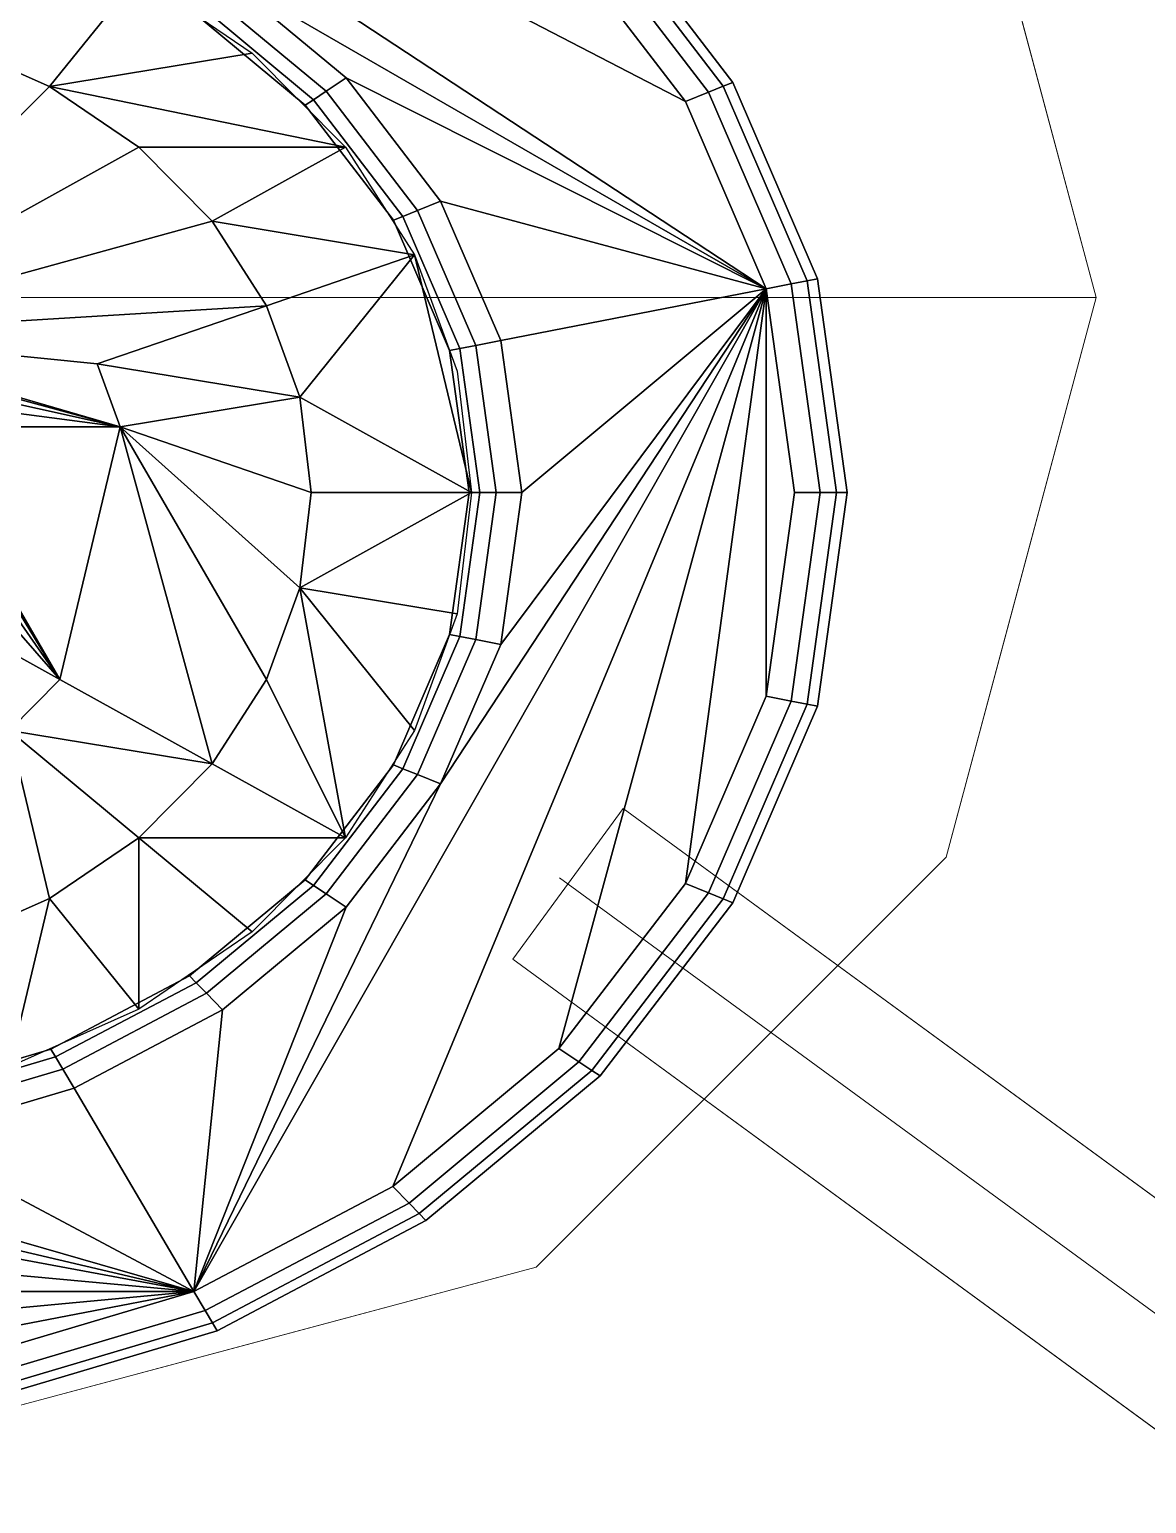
# Model space of a CAD drawing. Header units: inches. Extents: x 11 to 371, y 57 to 381.
# Drawn here: x 29.454 to 30.95, y 127.322 to 129.297 of the extents above; entities that cross this region are included whole.
import ezdxf

# ---------------------------------------------------------------- set-up
doc = ezdxf.new("R2010")
doc.units = ezdxf.units.IN
doc.header["$MEASUREMENT"] = 0
doc.layers.add('Equip', color=2, linetype='Continuous')
doc.layers.add('Stove', color=5, linetype='Continuous', lineweight=9)

# ---------------------------------------------------------------- blocks, each defined once
blk = doc.blocks.new('Range-Classic-D_83880-_3D_0')
blk.add_line((-7.7775, -19.4375, 37.0625), (-10.75, -23.5, 37.0625))
for points in [[(-14.9375, 0, 2), (14.9375, 0, 2), (14.9375, -24.3125, 2), (-14.9375, -24.3125, 2)], [(-14.9375, 0, 35.5625), (-14.9375, -24.3125, 35.5625), (14.9375, -24.3125, 35.5625), (14.9375, 0, 35.5625)], [(-10.9049, -23.5, 37.0625), (-7.8866, -19.375, 37.0625), (-7.8866, -19.375, 36.5625), (-10.9049, -23.5, 36.5625)], [(-7.8866, -19.375, 36.5625), (-7.8866, -19.375, 37.0625), (-7.6848, -19.5226, 37.0625), (-7.6848, -19.5226, 36.5625)], [(-7.6848, -19.5226, 36.5625), (-7.6848, -19.5226, 37.0625), (-10.5951, -23.5, 37.0625), (-10.5951, -23.5, 36.5625)]]:
    blk.add_3dface(points)
for points, invisible_edges in [([(-8.5, -18.6562, 36.4375), (-8.299, -17.9062, 36.4375), (-7, -18.6562, 36.4375), (-8.299, -19.4062, 36.4375)], 6), ([(-7, -18.6562, 36.5625), (-8.299, -17.9062, 36.5625), (-8.5, -18.6562, 36.5625), (-8.299, -19.4062, 36.5625)], 9), ([(-8.5, -18.6562, 35.3125), (-8.299, -17.9062, 35.3125), (-7, -18.6562, 35.3125), (-8.299, -19.4062, 35.3125)], 6), ([(-7, -18.6562, 35.5625), (-8.299, -17.9062, 35.5625), (-8.5, -18.6562, 35.5625), (-8.299, -19.4062, 35.5625)], 9), ([(-8.5, -18.6562, 35.3125), (-8.299, -17.9062, 35.3125), (-7, -18.6562, 35.3125), (-8.299, -19.4062, 35.3125)], 6), ([(-7, -18.6562, 36.4375), (-8.299, -17.9062, 36.4375), (-8.5, -18.6562, 36.4375), (-8.299, -19.4062, 36.4375)], 9), ([(-5.5, -18.6562, 36.5625), (-5.701, -17.9062, 36.5625), (-7, -18.6562, 36.5625), (-5.701, -19.4062, 36.5625)], 6), ([(-5.5, -18.6562, 35.5625), (-5.701, -17.9062, 35.5625), (-7, -18.6562, 35.5625), (-5.701, -19.4062, 35.5625)], 6), ([(-5.5, -18.6562, 36.4375), (-5.701, -17.9062, 36.4375), (-7, -18.6562, 36.4375), (-5.701, -19.4062, 36.4375)], 6), ([(-8.3995, -19.0312, 36.4375), (-8.3995, -19.0312, 36.5625), (-8.5, -18.6562, 36.5625), (-8.5, -18.6562, 36.4375)], 5), ([(-8.3995, -19.0312, 35.3125), (-8.3995, -19.0312, 35.5625), (-8.5, -18.6562, 35.5625), (-8.5, -18.6562, 35.3125)], 5), ([(-8.5, -18.6562, 36.4375), (-8.5, -18.6562, 35.3125), (-8.3995, -19.0312, 35.3125), (-8.3995, -19.0312, 36.4375)], 5), ([(-7.75, -19.9553, 36.4375), (-8.299, -19.4062, 36.4375), (-7, -18.6562, 36.4375), (-7, -20.1562, 36.4375)], 2), ([(-7, -18.6562, 36.5625), (-8.299, -19.4062, 36.5625), (-7.75, -19.9553, 36.5625), (-7, -20.1562, 36.5625)], 1), ([(-7.75, -19.9553, 35.3125), (-8.299, -19.4062, 35.3125), (-7, -18.6562, 35.3125), (-7, -20.1562, 35.3125)], 2), ([(-7, -18.6562, 35.5625), (-8.299, -19.4062, 35.5625), (-7.75, -19.9553, 35.5625), (-7, -20.1562, 35.5625)], 1), ([(-7.75, -19.9553, 35.3125), (-8.299, -19.4062, 35.3125), (-7, -18.6562, 35.3125), (-7, -20.1562, 35.3125)], 2), ([(-7, -18.6562, 36.4375), (-8.299, -19.4062, 36.4375), (-7.75, -19.9553, 36.4375), (-7, -20.1562, 36.4375)], 1), ([(-5.701, -19.4062, 36.4375), (-6.25, -19.9553, 36.4375), (-7, -18.6562, 36.4375), (-5.5, -18.6562, 36.4375)], 6), ([(-6.25, -19.9553, 36.4375), (-7, -20.1562, 36.4375), (-7, -18.6562, 36.4375)], 12), ([(-6.25, -19.9553, 36.5625), (-5.701, -19.4062, 36.5625), (-7, -18.6562, 36.5625), (-7, -20.1562, 36.5625)], 2), ([(-5.701, -19.4062, 35.3125), (-6.25, -19.9553, 35.3125), (-7, -18.6562, 35.3125), (-5.5, -18.6562, 35.3125)], 6), ([(-6.25, -19.9553, 35.3125), (-7, -20.1562, 35.3125), (-7, -18.6562, 35.3125)], 12), ([(-6.25, -19.9553, 35.5625), (-5.701, -19.4062, 35.5625), (-7, -18.6562, 35.5625), (-7, -20.1562, 35.5625)], 2), ([(-5.701, -19.4062, 35.3125), (-6.25, -19.9553, 35.3125), (-7, -18.6562, 35.3125), (-5.5, -18.6562, 35.3125)], 6), ([(-6.25, -19.9553, 35.3125), (-7, -20.1562, 35.3125), (-7, -18.6562, 35.3125)], 12), ([(-6.25, -19.9553, 36.4375), (-5.701, -19.4062, 36.4375), (-7, -18.6562, 36.4375), (-7, -20.1562, 36.4375)], 2), ([(-8.299, -19.4062, 36.4375), (-8.299, -19.4062, 36.5625), (-8.3995, -19.0312, 36.5625), (-8.3995, -19.0312, 36.4375)], 5), ([(-8.299, -19.4062, 35.3125), (-8.299, -19.4062, 35.5625), (-8.3995, -19.0312, 35.5625), (-8.3995, -19.0312, 35.3125)], 5), ([(-8.299, -19.4062, 35.3125), (-8.299, -19.4062, 36.4375), (-8.3995, -19.0312, 36.4375), (-8.3995, -19.0312, 35.3125)], 5), ([(-10.5951, -23.5, 36.5625), (-10.9049, -23.5, 36.5625), (-7.8866, -19.375, 36.5625), (-7.6848, -19.5226, 36.5625)], 1), ([(-7.8866, -19.375, 37.0625), (-10.9049, -23.5, 37.0625), (-10.5951, -23.5, 37.0625), (-7.6848, -19.5226, 37.0625)], 2), ([(-8.299, -19.4062, 36.5625), (-8.299, -19.4062, 36.4375), (-8.0245, -19.6808, 36.4375), (-8.0245, -19.6808, 36.5625)], 5), ([(-8.299, -19.4062, 35.5625), (-8.299, -19.4062, 35.3125), (-8.0245, -19.6808, 35.3125), (-8.0245, -19.6808, 35.5625)], 5), ([(-8.0245, -19.6808, 35.3125), (-8.0245, -19.6808, 36.4375), (-8.299, -19.4062, 36.4375), (-8.299, -19.4062, 35.3125)], 5), ([(-8.0245, -19.6808, 36.5625), (-8.0245, -19.6808, 36.4375), (-7.75, -19.9553, 36.4375), (-7.75, -19.9553, 36.5625)], 5), ([(-8.0245, -19.6808, 35.5625), (-8.0245, -19.6808, 35.3125), (-7.75, -19.9553, 35.3125), (-7.75, -19.9553, 35.5625)], 5), ([(-7.75, -19.9553, 35.3125), (-7.75, -19.9553, 36.4375), (-8.0245, -19.6808, 36.4375), (-8.0245, -19.6808, 35.3125)], 5), ([(-7.75, -19.9553, 36.5625), (-7.75, -19.9553, 36.4375), (-7.5064, -20.0206, 36.5625)], 3), ([(-7.375, -20.0558, 36.4375), (-7.5064, -20.0206, 36.5625), (-7.75, -19.9553, 36.4375)], 3), ([(-7.75, -19.9553, 35.5625), (-7.75, -19.9553, 35.3125), (-7.5064, -20.0206, 35.5625)], 3), ([(-7.375, -20.0558, 35.3125), (-7.5064, -20.0206, 35.5625), (-7.75, -19.9553, 35.3125)], 3), ([(-7.75, -19.9553, 35.3125), (-7.375, -20.0558, 35.3125), (-7.375, -20.0558, 36.4375), (-7.75, -19.9553, 36.4375)], 10), ([(-7.2532, -20.0884, 36.5625), (-7.5064, -20.0206, 36.5625), (-7.375, -20.0558, 36.4375)], 14), ([(-7.2532, -20.0884, 35.5625), (-7.5064, -20.0206, 35.5625), (-7.375, -20.0558, 35.3125)], 14), ([(-6.5286, -20.0299, 35.3125), (-6.625, -20.0558, 36.4375), (-7, -20.1562, 35.3125)], 3), ([(-7.375, -20.0558, 36.4375), (-7, -20.1562, 36.4375), (-7.2532, -20.0884, 36.5625)], 14), ([(-7.375, -20.0558, 35.3125), (-7, -20.1562, 35.3125), (-7.2532, -20.0884, 35.5625)], 14), ([(-7, -20.1562, 36.4375), (-7.375, -20.0558, 36.4375), (-7.375, -20.0558, 35.3125), (-7, -20.1562, 35.3125)], 2), ([(-7, -20.1562, 36.5625), (-7, -20.1562, 36.4375), (-6.625, -20.0558, 36.4375), (-6.625, -20.0558, 36.5625)], 4), ([(-7, -20.1562, 35.5625), (-7, -20.1562, 35.3125), (-6.625, -20.0558, 35.3125), (-6.625, -20.0558, 35.5625)], 4), ([(-7, -20.1562, 36.4375), (-7, -20.1562, 35.3125), (-6.625, -20.0558, 36.4375)], 2), ([(-7, -20.1562, 36.4375), (-7, -20.1562, 36.5625), (-7.2532, -20.0884, 36.5625)], 12), ([(-7, -20.1562, 35.3125), (-7, -20.1562, 35.5625), (-7.2532, -20.0884, 35.5625)], 12)]:
    blk.add_3dface(points, dxfattribs=dict(invisible_edges=invisible_edges))
blk = doc.blocks.new('Millennia 36 Wall Hood - Model MH3612S 1292842009')
mesh = blk.add_polyface()
corners = [(35.835, -25.46), (0.04, -25.46), (0.04, -22.2069), (35.1833, -22.2069), (35.1833, -0.41), (35.1803, 0), (35.835, 0), (35.835, -0.41)]
mesh.append_faces([[corners[k] for k in face] for face in [(0, 6, 7)]], dxfattribs={"vtx0": -1})
mesh.append_faces([[corners[k] for k in face] for face in [(0, 2, 3), (0, 3, 4), (0, 4, 5), (0, 5, 6)]], dxfattribs={"vtx0": -1, "vtx2": -1})
mesh.append_faces([[corners[k] for k in face] for face in [(0, 1, 2)]], dxfattribs={"vtx2": -1})
mesh = blk.add_polyface()
corners = [(35.835, -25.4662, 1.5838), (35.835, -11.9116, 11.9756), (0.04, -11.9116, 11.9756), (0.04, -25.4662, 1.5838)]
mesh.append_faces([[corners[k] for k in face] for face in [(0, 1, 2, 3)]])
mesh = blk.add_polyface()
corners = [(35.1033, -22.2069, 1.7497), (0.7717, -22.2069, 1.7497), (0.7717, -12.4139, 1.7497), (35.1033, -12.4139, 1.7497)]
mesh.append_faces([[corners[k] for k in face] for face in [(0, 1, 2, 3)]])
mesh = blk.add_polyface()
corners = [(9.5774, -16.9588, 1.5285), (9.8795, -17.0669, 1.5285), (10.1461, -17.2365, 1.5285), (10.3686, -17.4589, 1.5285), (10.5382, -17.7255, 1.5285), (10.6463, -18.0276, 1.5285), (10.6842, -18.3566, 1.5285), (10.6463, -18.6856, 1.5285), (10.5382, -18.9878, 1.5285), (10.3686, -19.2544, 1.5285), (10.1461, -19.4768, 1.5285), (9.8795, -19.6464, 1.5285), (9.5774, -19.7545, 1.5285), (9.2484, -19.7924, 1.5285), (8.9194, -19.7545, 1.5285), (8.6173, -19.6464, 1.5285), (8.3507, -19.4768, 1.5285), (8.1282, -19.2544, 1.5285), (7.9586, -18.9878, 1.5285), (7.8505, -18.6856, 1.5285), (7.8126, -18.3566, 1.5285), (7.8505, -18.0276, 1.5285), (7.9586, -17.7255, 1.5285), (8.1282, -17.4589, 1.5285), (8.3507, -17.2365, 1.5285), (8.5791, -17.5215, 1.5285), (8.4133, -17.6874, 1.5285), (8.2869, -17.8861, 1.5285), (8.2062, -18.1114, 1.5285), (8.1779, -18.3566, 1.5285), (8.2062, -18.6019, 1.5285), (8.2869, -18.8272, 1.5285), (8.4133, -19.0259, 1.5285), (8.5791, -19.1917, 1.5285), (8.7779, -19.3182, 1.5285), (9.0031, -19.3988, 1.5285), (9.2484, -19.4271, 1.5285), (9.4937, -19.3988, 1.5285), (9.7189, -19.3182, 1.5285), (9.9177, -19.1917, 1.5285), (10.0835, -19.0259, 1.5285), (10.2099, -18.8272, 1.5285), (10.2906, -18.6019, 1.5285), (10.3189, -18.3566, 1.5285), (10.2906, -18.1114, 1.5285), (10.2099, -17.8861, 1.5285), (10.0835, -17.6874, 1.5285), (9.9177, -17.5215, 1.5285), (9.7189, -17.3951, 1.5285), (9.4937, -17.3145, 1.5285), (9.2484, -17.2862, 1.5285), (9.0031, -17.3145, 1.5285), (8.7779, -17.3951, 1.5285), (8.5791, -17.5215, 1.5285), (8.3507, -17.2365, 1.5285), (8.6173, -17.0669, 1.5285), (8.9194, -16.9588, 1.5285), (9.2484, -16.9208, 1.5285)]
mesh.append_faces([[corners[k] for k in face] for face in [(18, 24, 28), (12, 18, 34), (6, 12, 40), (0, 6, 46)]], dxfattribs={"vtx0": -1, "vtx1": -1, "vtx2": -1})
mesh.append_faces([[corners[k] for k in face] for face in [(0, 2, 3), (0, 3, 4), (0, 4, 5), (0, 5, 6), (6, 8, 9), (6, 9, 10), (6, 10, 11), (6, 11, 12), (12, 14, 15), (12, 15, 16), (12, 16, 17), (12, 17, 18), (18, 20, 21), (18, 21, 22), (18, 22, 23), (18, 23, 24), (24, 25, 26), (24, 26, 27), (24, 27, 28), (52, 54, 55), (52, 55, 56), (52, 56, 57), (52, 57, 0), (18, 28, 29), (18, 29, 30), (18, 30, 31), (18, 31, 32), (18, 32, 33), (18, 33, 34), (12, 34, 35), (12, 35, 36), (12, 36, 37), (12, 37, 38), (12, 38, 39), (12, 39, 40), (6, 40, 41), (6, 41, 42), (6, 42, 43), (6, 43, 44), (6, 44, 45), (6, 45, 46), (0, 46, 47), (0, 47, 48), (0, 48, 49)]], dxfattribs={"vtx0": -1, "vtx2": -1})
mesh.append_faces([[corners[k] for k in face] for face in [(52, 53, 54), (51, 52, 0), (50, 51, 0), (49, 50, 0)]], dxfattribs={"vtx1": -1, "vtx2": -1})
mesh.append_faces([[corners[k] for k in face] for face in [(0, 1, 2), (6, 7, 8), (12, 13, 14), (18, 19, 20)]], dxfattribs={"vtx2": -1})
mesh = blk.add_polyface()
corners = [(8.8645, -18.7405, 1.5368), (8.797, -18.6582, 1.5368), (8.7468, -18.5644, 1.5368), (9.2484, -18.3566, 1.5039), (9.2484, -18.6334, 1.5122), (9.1944, -18.6281, 1.5122), (8.9468, -18.808, 1.5368)]
mesh.append_faces([[corners[k] for k in face] for face in [(0, 2, 3), (3, 5, 6), (3, 6, 0)]], dxfattribs={"vtx0": -1, "vtx2": -1})
mesh.append_faces([[corners[k] for k in face] for face in [(0, 1, 2), (3, 4, 5)]], dxfattribs={"vtx2": -1})
mesh = blk.add_polyface()
corners = [(9.5041, -18.4625, 1.5122), (9.75, -18.5644, 1.5368), (9.9766, -18.6582, 1.5768), (9.9037, -18.7945, 1.5768), (9.8057, -18.9139, 1.5768), (9.6863, -19.012, 1.5768), (9.55, -19.0848, 1.5768), (9.4562, -18.8582, 1.5368), (9.3543, -18.8891, 1.5368), (9.3543, -18.6123, 1.5122), (9.4022, -18.5868, 1.5122), (9.4441, -18.5523, 1.5122), (9.4785, -18.5104, 1.5122)]
mesh.append_faces([[corners[k] for k in face] for face in [(0, 2, 3), (0, 3, 4), (0, 4, 5), (0, 5, 6), (0, 6, 7), (0, 7, 8), (8, 10, 11), (8, 11, 12), (8, 12, 0)]], dxfattribs={"vtx0": -1, "vtx2": -1})
mesh.append_faces([[corners[k] for k in face] for face in [(0, 1, 2), (8, 9, 10)]], dxfattribs={"vtx2": -1})
mesh = blk.add_polyface()
corners = [(8.3216, -18.7405, 1.6306), (8.2645, -18.5523, 1.6306), (8.4754, -18.5104, 1.5768), (8.5202, -18.6582, 1.5768), (8.5931, -18.7945, 1.5768), (8.4143, -18.9139, 1.6306)]
mesh.append_faces([[corners[k] for k in face] for face in [(0, 4, 5)]], dxfattribs={"vtx0": -1})
mesh.append_faces([[corners[k] for k in face] for face in [(0, 2, 3), (0, 3, 4)]], dxfattribs={"vtx0": -1, "vtx2": -1})
mesh.append_faces([[corners[k] for k in face] for face in [(0, 1, 2)]], dxfattribs={"vtx2": -1})
mesh = blk.add_polyface()
corners = [(8.7468, -18.5644, 1.5368), (8.797, -18.6582, 1.5368), (8.8645, -18.7405, 1.5368), (8.9468, -18.808, 1.5368), (8.8105, -19.012, 1.5768), (8.6911, -18.9139, 1.5768), (8.5931, -18.7945, 1.5768), (8.5202, -18.6582, 1.5768), (8.4754, -18.5104, 1.5768)]
mesh.append_faces([[corners[k] for k in face] for face in [(2, 4, 5), (2, 5, 6), (2, 6, 7), (2, 7, 8), (8, 1, 2)]], dxfattribs={"vtx0": -1, "vtx2": -1})
mesh.append_faces([[corners[k] for k in face] for face in [(2, 3, 4), (8, 0, 1)]], dxfattribs={"vtx2": -1})
mesh = blk.add_polyface()
corners = [(8.2062, -18.6019, 1.5285), (8.2397, -18.594, 1.5501), (8.3177, -18.8121, 1.5501), (8.2869, -18.8272, 1.5285)]
mesh.append_faces([[corners[k] for k in face] for face in [(0, 1, 2, 3)]])
mesh = blk.add_polyface()
corners = [(8.3373, -18.8024, 1.5832), (8.3177, -18.8121, 1.5501), (8.2397, -18.594, 1.5501), (8.261, -18.589, 1.5832)]
mesh.append_faces([[corners[k] for k in face] for face in [(0, 1, 2, 3)]])
mesh = blk.add_polyface()
corners = [(8.3501, -18.7962, 1.6353), (8.3373, -18.8024, 1.5832), (8.261, -18.589, 1.5832), (8.2748, -18.5858, 1.6353)]
mesh.append_faces([[corners[k] for k in face] for face in [(0, 1, 2, 3)]])
mesh = blk.add_polyface()
corners = [(8.3501, -18.7962, 1.6353), (8.2748, -18.5858, 1.6353), (8.2748, -18.5858, 1.7269), (8.3501, -18.7962, 1.7269)]
mesh.append_faces([[corners[k] for k in face] for face in [(0, 1, 2, 3)]])
mesh = blk.add_polyface()
corners = [(8.9468, -18.808, 1.5368), (9.1944, -18.6281, 1.5122), (9.2484, -18.6334, 1.5122), (9.3024, -18.6281, 1.5122), (9.3543, -18.6123, 1.5122), (9.3543, -18.8891, 1.5368), (9.4562, -18.8582, 1.5368), (9.4022, -19.1296, 1.5768), (9.2484, -19.1448, 1.5768), (9.0946, -19.1296, 1.5768), (8.9468, -19.0848, 1.5768), (8.8105, -19.012, 1.5768)]
mesh.append_faces([[corners[k] for k in face] for face in [(0, 2, 3), (0, 3, 4), (0, 4, 5), (5, 7, 8), (5, 8, 9), (5, 9, 10), (5, 10, 11), (5, 11, 0)]], dxfattribs={"vtx0": -1, "vtx2": -1})
mesh.append_faces([[corners[k] for k in face] for face in [(0, 1, 2), (5, 6, 7)]], dxfattribs={"vtx2": -1})
mesh = blk.add_polyface()
corners = [(9.9037, -18.7945, 1.5768), (9.9766, -18.6582, 1.5768), (10.1752, -18.7405, 1.6306), (10.0825, -18.9139, 1.6306), (9.9577, -19.066, 1.6306)]
mesh.append_faces([[corners[k] for k in face] for face in [(0, 3, 4)]], dxfattribs={"vtx0": -1})
mesh.append_faces([[corners[k] for k in face] for face in [(0, 1, 2, 3)]], dxfattribs={"vtx3": -1})
mesh = blk.add_polyface()
corners = [(7.9081, -19.0125, 1.5832), (7.8954, -19.0187, 1.6353), (7.7819, -18.7018, 1.6353), (7.7958, -18.6985, 1.5832)]
mesh.append_faces([[corners[k] for k in face] for face in [(0, 1, 2, 3)]])
mesh = blk.add_polyface()
corners = [(7.7819, -18.7018, 1.6353), (7.8954, -19.0187, 1.6353), (7.8954, -19.0187, 1.7269), (7.7819, -18.7018, 1.7269)]
mesh.append_faces([[corners[k] for k in face] for face in [(0, 1, 2, 3)]])
mesh = blk.add_polyface()
corners = [(7.9278, -19.0029, 1.5501), (7.9081, -19.0125, 1.5832), (7.7958, -18.6985, 1.5832), (7.8171, -18.6935, 1.5501)]
mesh.append_faces([[corners[k] for k in face] for face in [(0, 1, 2, 3)]])
mesh = blk.add_polyface()
corners = [(7.8171, -18.6935, 1.5501), (7.8505, -18.6856, 1.5285), (7.9586, -18.9878, 1.5285), (7.9278, -19.0029, 1.5501)]
mesh.append_faces([[corners[k] for k in face] for face in [(0, 1, 2, 3)]])
mesh = blk.add_polyface()
corners = [(8.3373, -18.8024, 1.5832), (8.3501, -18.7962, 1.6353), (8.4682, -18.9819, 1.6353), (8.4571, -18.9908, 1.5832)]
mesh.append_faces([[corners[k] for k in face] for face in [(0, 1, 2, 3)]])
mesh = blk.add_polyface()
corners = [(8.4682, -18.9819, 1.6353), (8.3501, -18.7962, 1.6353), (8.3501, -18.7962, 1.7269), (8.4682, -18.9819, 1.7269)]
mesh.append_faces([[corners[k] for k in face] for face in [(0, 1, 2, 3)]])
mesh = blk.add_polyface()
corners = [(8.6911, -18.9139, 1.5768), (8.8105, -19.012, 1.5768), (8.6911, -19.1907, 1.6306), (8.5391, -19.066, 1.6306), (8.4143, -18.9139, 1.6306), (8.5931, -18.7945, 1.5768)]
mesh.append_faces([[corners[k] for k in face] for face in [(0, 4, 5)]], dxfattribs={"vtx0": -1})
mesh.append_faces([[corners[k] for k in face] for face in [(0, 2, 3), (0, 3, 4)]], dxfattribs={"vtx0": -1, "vtx2": -1})
mesh.append_faces([[corners[k] for k in face] for face in [(0, 1, 2)]], dxfattribs={"vtx2": -1})
mesh = blk.add_polyface()
corners = [(9.8057, -19.1907, 1.6306), (9.6323, -19.2834, 1.6306), (9.6863, -19.012, 1.5768), (9.8057, -18.9139, 1.5768), (9.9037, -18.7945, 1.5768), (9.9577, -19.066, 1.6306)]
mesh.append_faces([[corners[k] for k in face] for face in [(0, 4, 5)]], dxfattribs={"vtx0": -1})
mesh.append_faces([[corners[k] for k in face] for face in [(0, 2, 3), (0, 3, 4)]], dxfattribs={"vtx0": -1, "vtx2": -1})
mesh.append_faces([[corners[k] for k in face] for face in [(0, 1, 2)]], dxfattribs={"vtx2": -1})
mesh = blk.add_polyface()
corners = [(8.4401, -19.0044, 1.5501), (8.4133, -19.0259, 1.5285), (8.2869, -18.8272, 1.5285), (8.3177, -18.8121, 1.5501)]
mesh.append_faces([[corners[k] for k in face] for face in [(0, 1, 2, 3)]])
mesh = blk.add_polyface()
corners = [(8.4571, -18.9908, 1.5832), (8.4401, -19.0044, 1.5501), (8.3177, -18.8121, 1.5501), (8.3373, -18.8024, 1.5832)]
mesh.append_faces([[corners[k] for k in face] for face in [(0, 1, 2, 3)]])
mesh = blk.add_polyface()
corners = [(9.4562, -18.8582, 1.5368), (9.55, -19.0848, 1.5768), (9.4022, -19.1296, 1.5768)]
mesh.append_faces([[corners[k] for k in face] for face in [(0, 1, 2)]])
mesh = blk.add_polyface()
corners = [(8.1282, -19.2544, 1.5285), (8.1014, -19.2759, 1.5501), (7.9278, -19.0029, 1.5501), (7.9586, -18.9878, 1.5285)]
mesh.append_faces([[corners[k] for k in face] for face in [(0, 1, 2, 3)]])
mesh = blk.add_polyface()
corners = [(8.4401, -19.0044, 1.5501), (8.4571, -18.9908, 1.5832), (8.6143, -19.1479, 1.5832), (8.6006, -19.1649, 1.5501)]
mesh.append_faces([[corners[k] for k in face] for face in [(0, 1, 2, 3)]])
mesh = blk.add_polyface()
corners = [(8.6232, -19.1368, 1.6353), (8.6143, -19.1479, 1.5832), (8.4571, -18.9908, 1.5832), (8.4682, -18.9819, 1.6353)]
mesh.append_faces([[corners[k] for k in face] for face in [(0, 1, 2, 3)]])
mesh = blk.add_polyface()
corners = [(8.6232, -19.1368, 1.6353), (8.4682, -18.9819, 1.6353), (8.4682, -18.9819, 1.7269), (8.6232, -19.1368, 1.7269)]
mesh.append_faces([[corners[k] for k in face] for face in [(0, 1, 2, 3)]])
mesh = blk.add_polyface()
corners = [(9.8736, -19.1368, 1.7269), (10.0286, -18.9819, 1.7269), (10.0286, -18.9819, 1.6353), (9.8736, -19.1368, 1.6353)]
mesh.append_faces([[corners[k] for k in face] for face in [(0, 1, 2, 3)]])
mesh = blk.add_polyface()
corners = [(9.8825, -19.1479, 1.5832), (9.8736, -19.1368, 1.6353), (10.0286, -18.9819, 1.6353), (10.0397, -18.9908, 1.5832)]
mesh.append_faces([[corners[k] for k in face] for face in [(0, 1, 2, 3)]])
mesh = blk.add_polyface()
corners = [(9.8962, -19.1649, 1.5501), (9.8825, -19.1479, 1.5832), (10.0397, -18.9908, 1.5832), (10.0567, -19.0044, 1.5501)]
mesh.append_faces([[corners[k] for k in face] for face in [(0, 1, 2, 3)]])
mesh = blk.add_polyface()
corners = [(8.0844, -19.2895, 1.5832), (8.0733, -19.2984, 1.6353), (7.8954, -19.0187, 1.6353), (7.9081, -19.0125, 1.5832)]
mesh.append_faces([[corners[k] for k in face] for face in [(0, 1, 2, 3)]])
mesh = blk.add_polyface()
corners = [(8.1014, -19.2759, 1.5501), (8.0844, -19.2895, 1.5832), (7.9081, -19.0125, 1.5832), (7.9278, -19.0029, 1.5501)]
mesh.append_faces([[corners[k] for k in face] for face in [(0, 1, 2, 3)]])
mesh = blk.add_polyface()
corners = [(8.6006, -19.1649, 1.5501), (8.5791, -19.1917, 1.5285), (8.4133, -19.0259, 1.5285), (8.4401, -19.0044, 1.5501)]
mesh.append_faces([[corners[k] for k in face] for face in [(0, 1, 2, 3)]])
mesh = blk.add_polyface()
corners = [(9.0946, -19.1296, 1.5768), (9.0527, -19.3405, 1.6306), (8.8645, -19.2834, 1.6306), (8.6911, -19.1907, 1.6306), (8.8105, -19.012, 1.5768), (8.9468, -19.0848, 1.5768)]
mesh.append_faces([[corners[k] for k in face] for face in [(0, 2, 3), (3, 5, 0)]], dxfattribs={"vtx0": -1, "vtx2": -1})
mesh.append_faces([[corners[k] for k in face] for face in [(0, 1, 2), (3, 4, 5)]], dxfattribs={"vtx2": -1})
mesh = blk.add_polyface()
corners = [(9.6323, -19.2834, 1.6306), (9.4441, -19.3405, 1.6306), (9.2484, -19.3598, 1.6306), (9.4022, -19.1296, 1.5768), (9.55, -19.0848, 1.5768), (9.6863, -19.012, 1.5768)]
mesh.append_faces([[corners[k] for k in face] for face in [(0, 4, 5)]], dxfattribs={"vtx0": -1})
mesh.append_faces([[corners[k] for k in face] for face in [(0, 2, 3), (0, 3, 4)]], dxfattribs={"vtx0": -1, "vtx2": -1})
mesh.append_faces([[corners[k] for k in face] for face in [(0, 1, 2)]], dxfattribs={"vtx2": -1})
mesh = blk.add_polyface()
corners = [(10.0567, -19.0044, 1.5501), (10.0835, -19.0259, 1.5285), (9.9177, -19.1917, 1.5285), (9.8962, -19.1649, 1.5501)]
mesh.append_faces([[corners[k] for k in face] for face in [(0, 1, 2, 3)]])
mesh = blk.add_polyface()
corners = [(7.8954, -19.0187, 1.6353), (8.0733, -19.2984, 1.6353), (8.0733, -19.2984, 1.7269), (7.8954, -19.0187, 1.7269)]
mesh.append_faces([[corners[k] for k in face] for face in [(0, 1, 2, 3)]])
mesh = blk.add_polyface()
corners = [(9.2484, -19.3598, 1.6306), (9.0527, -19.3405, 1.6306), (9.0946, -19.1296, 1.5768), (9.2484, -19.1448, 1.5768), (9.4022, -19.1296, 1.5768)]
mesh.append_faces([[corners[k] for k in face] for face in [(0, 3, 4)]], dxfattribs={"vtx0": -1})
mesh.append_faces([[corners[k] for k in face] for face in [(0, 2, 3)]], dxfattribs={"vtx0": -1, "vtx2": -1})
mesh.append_faces([[corners[k] for k in face] for face in [(0, 1, 2)]], dxfattribs={"vtx2": -1})
mesh = blk.add_polyface()
corners = [(8.8026, -19.2677, 1.5832), (8.793, -19.2873, 1.5501), (8.6006, -19.1649, 1.5501), (8.6143, -19.1479, 1.5832)]
mesh.append_faces([[corners[k] for k in face] for face in [(0, 1, 2, 3)]])
mesh = blk.add_polyface()
corners = [(8.8088, -19.2549, 1.6353), (8.8026, -19.2677, 1.5832), (8.6143, -19.1479, 1.5832), (8.6232, -19.1368, 1.6353)]
mesh.append_faces([[corners[k] for k in face] for face in [(0, 1, 2, 3)]])
mesh = blk.add_polyface()
corners = [(8.8088, -19.2549, 1.6353), (8.6232, -19.1368, 1.6353), (8.6232, -19.1368, 1.7269), (8.8088, -19.2549, 1.7269)]
mesh.append_faces([[corners[k] for k in face] for face in [(0, 1, 2, 3)]])
mesh = blk.add_polyface()
corners = [(9.8736, -19.1368, 1.6353), (9.688, -19.2549, 1.6353), (9.688, -19.2549, 1.7269), (9.8736, -19.1368, 1.7269)]
mesh.append_faces([[corners[k] for k in face] for face in [(0, 1, 2, 3)]])
mesh = blk.add_polyface()
corners = [(9.8736, -19.1368, 1.6353), (9.8825, -19.1479, 1.5832), (9.6942, -19.2677, 1.5832), (9.688, -19.2549, 1.6353)]
mesh.append_faces([[corners[k] for k in face] for face in [(0, 1, 2, 3)]])
mesh = blk.add_polyface()
corners = [(9.8825, -19.1479, 1.5832), (9.8962, -19.1649, 1.5501), (9.7038, -19.2873, 1.5501), (9.6942, -19.2677, 1.5832)]
mesh.append_faces([[corners[k] for k in face] for face in [(0, 1, 2, 3)]])
mesh = blk.add_polyface()
corners = [(8.793, -19.2873, 1.5501), (8.7779, -19.3182, 1.5285), (8.5791, -19.1917, 1.5285), (8.6006, -19.1649, 1.5501)]
mesh.append_faces([[corners[k] for k in face] for face in [(0, 1, 2, 3)]])
mesh = blk.add_polyface()
corners = [(9.7189, -19.3182, 1.5285), (9.7038, -19.2873, 1.5501), (9.8962, -19.1649, 1.5501), (9.9177, -19.1917, 1.5285)]
mesh.append_faces([[corners[k] for k in face] for face in [(0, 1, 2, 3)]])
mesh = blk.add_polyface()
corners = [(8.1014, -19.2759, 1.5501), (8.1282, -19.2544, 1.5285), (8.3507, -19.4768, 1.5285), (8.3292, -19.5036, 1.5501)]
mesh.append_faces([[corners[k] for k in face] for face in [(0, 1, 2, 3)]])
mesh = blk.add_polyface()
corners = [(9.0193, -19.3302, 1.6353), (9.016, -19.3441, 1.5832), (8.8026, -19.2677, 1.5832), (8.8088, -19.2549, 1.6353)]
mesh.append_faces([[corners[k] for k in face] for face in [(0, 1, 2, 3)]])
mesh = blk.add_polyface()
corners = [(9.0193, -19.3302, 1.6353), (8.8088, -19.2549, 1.6353), (8.8088, -19.2549, 1.7269), (9.0193, -19.3302, 1.7269)]
mesh.append_faces([[corners[k] for k in face] for face in [(0, 1, 2, 3)]])
mesh = blk.add_polyface()
corners = [(9.688, -19.2549, 1.6353), (9.4775, -19.3302, 1.6353), (9.4775, -19.3302, 1.7269), (9.688, -19.2549, 1.7269)]
mesh.append_faces([[corners[k] for k in face] for face in [(0, 1, 2, 3)]])
mesh = blk.add_polyface()
corners = [(9.688, -19.2549, 1.6353), (9.6942, -19.2677, 1.5832), (9.4808, -19.3441, 1.5832), (9.4775, -19.3302, 1.6353)]
mesh.append_faces([[corners[k] for k in face] for face in [(0, 1, 2, 3)]])
mesh = blk.add_polyface()
corners = [(9.016, -19.3441, 1.5832), (9.011, -19.3653, 1.5501), (8.793, -19.2873, 1.5501), (8.8026, -19.2677, 1.5832)]
mesh.append_faces([[corners[k] for k in face] for face in [(0, 1, 2, 3)]])
mesh = blk.add_polyface()
corners = [(9.4858, -19.3653, 1.5501), (9.4808, -19.3441, 1.5832), (9.6942, -19.2677, 1.5832), (9.7038, -19.2873, 1.5501)]
mesh.append_faces([[corners[k] for k in face] for face in [(0, 1, 2, 3)]])
mesh = blk.add_polyface()
corners = [(8.3155, -19.5207, 1.5832), (8.3066, -19.5318, 1.6353), (8.0733, -19.2984, 1.6353), (8.0844, -19.2895, 1.5832)]
mesh.append_faces([[corners[k] for k in face] for face in [(0, 1, 2, 3)]])
mesh = blk.add_polyface()
corners = [(8.0844, -19.2895, 1.5832), (8.1014, -19.2759, 1.5501), (8.3292, -19.5036, 1.5501), (8.3155, -19.5207, 1.5832)]
mesh.append_faces([[corners[k] for k in face] for face in [(0, 1, 2, 3)]])
mesh = blk.add_polyface()
corners = [(8.7779, -19.3182, 1.5285), (8.793, -19.2873, 1.5501), (9.011, -19.3653, 1.5501), (9.0031, -19.3988, 1.5285)]
mesh.append_faces([[corners[k] for k in face] for face in [(0, 1, 2, 3)]])
mesh = blk.add_polyface()
corners = [(9.4937, -19.3988, 1.5285), (9.4858, -19.3653, 1.5501), (9.7038, -19.2873, 1.5501), (9.7189, -19.3182, 1.5285)]
mesh.append_faces([[corners[k] for k in face] for face in [(0, 1, 2, 3)]])
mesh = blk.add_polyface()
corners = [(8.0733, -19.2984, 1.6353), (8.3066, -19.5318, 1.6353), (8.3066, -19.5318, 1.7269), (8.0733, -19.2984, 1.7269)]
mesh.append_faces([[corners[k] for k in face] for face in [(0, 1, 2, 3)]])
mesh = blk.add_polyface()
corners = [(9.2484, -19.3566, 1.6353), (9.2484, -19.3709, 1.5832), (9.016, -19.3441, 1.5832), (9.0193, -19.3302, 1.6353)]
mesh.append_faces([[corners[k] for k in face] for face in [(0, 1, 2, 3)]])
mesh = blk.add_polyface()
corners = [(9.0193, -19.3302, 1.7269), (9.2484, -19.3566, 1.7269), (9.2484, -19.3566, 1.6353), (9.0193, -19.3302, 1.6353)]
mesh.append_faces([[corners[k] for k in face] for face in [(0, 1, 2, 3)]])
mesh = blk.add_polyface()
corners = [(9.4775, -19.3302, 1.6353), (9.2484, -19.3566, 1.6353), (9.2484, -19.3566, 1.7269), (9.4775, -19.3302, 1.7269)]
mesh.append_faces([[corners[k] for k in face] for face in [(0, 1, 2, 3)]])
mesh = blk.add_polyface()
corners = [(9.2484, -19.3709, 1.5832), (9.2484, -19.3566, 1.6353), (9.4775, -19.3302, 1.6353), (9.4808, -19.3441, 1.5832)]
mesh.append_faces([[corners[k] for k in face] for face in [(0, 1, 2, 3)]])
mesh = blk.add_polyface()
corners = [(9.011, -19.3653, 1.5501), (9.016, -19.3441, 1.5832), (9.2484, -19.3709, 1.5832), (9.2484, -19.3927, 1.5501)]
mesh.append_faces([[corners[k] for k in face] for face in [(0, 1, 2, 3)]])
mesh = blk.add_polyface()
corners = [(9.4808, -19.3441, 1.5832), (9.4858, -19.3653, 1.5501), (9.2484, -19.3927, 1.5501), (9.2484, -19.3709, 1.5832)]
mesh.append_faces([[corners[k] for k in face] for face in [(0, 1, 2, 3)]])
mesh = blk.add_polyface()
corners = [(9.2484, -19.3927, 1.5501), (9.2484, -19.4271, 1.5285), (9.0031, -19.3988, 1.5285), (9.011, -19.3653, 1.5501)]
mesh.append_faces([[corners[k] for k in face] for face in [(0, 1, 2, 3)]])
mesh = blk.add_polyface()
corners = [(9.4858, -19.3653, 1.5501), (9.4937, -19.3988, 1.5285), (9.2484, -19.4271, 1.5285), (9.2484, -19.3927, 1.5501)]
mesh.append_faces([[corners[k] for k in face] for face in [(0, 1, 2, 3)]])
mesh = blk.add_polyface()
corners = [(8.6173, -19.6464, 1.5285), (8.6022, -19.6773, 1.5501), (8.3292, -19.5036, 1.5501), (8.3507, -19.4768, 1.5285)]
mesh.append_faces([[corners[k] for k in face] for face in [(0, 1, 2, 3)]])
mesh = blk.add_polyface()
corners = [(9.8946, -19.6773, 1.5501), (9.8795, -19.6464, 1.5285), (10.1461, -19.4768, 1.5285), (10.1676, -19.5036, 1.5501)]
mesh.append_faces([[corners[k] for k in face] for face in [(0, 1, 2, 3)]])
mesh = blk.add_polyface()
corners = [(8.6022, -19.6773, 1.5501), (8.5926, -19.6969, 1.5832), (8.3155, -19.5207, 1.5832), (8.3292, -19.5036, 1.5501)]
mesh.append_faces([[corners[k] for k in face] for face in [(0, 1, 2, 3)]])
mesh = blk.add_polyface()
corners = [(10.1676, -19.5036, 1.5501), (10.1813, -19.5207, 1.5832), (9.9042, -19.6969, 1.5832), (9.8946, -19.6773, 1.5501)]
mesh.append_faces([[corners[k] for k in face] for face in [(0, 1, 2, 3)]])
mesh = blk.add_polyface()
corners = [(8.5926, -19.6969, 1.5832), (8.5863, -19.7097, 1.6353), (8.3066, -19.5318, 1.6353), (8.3155, -19.5207, 1.5832)]
mesh.append_faces([[corners[k] for k in face] for face in [(0, 1, 2, 3)]])
mesh = blk.add_polyface()
corners = [(10.1813, -19.5207, 1.5832), (10.1902, -19.5318, 1.6353), (9.9105, -19.7097, 1.6353), (9.9042, -19.6969, 1.5832)]
mesh.append_faces([[corners[k] for k in face] for face in [(0, 1, 2, 3)]])
mesh = blk.add_polyface()
corners = [(8.3066, -19.5318, 1.6353), (8.5863, -19.7097, 1.6353), (8.5863, -19.7097, 1.7269), (8.3066, -19.5318, 1.7269)]
mesh.append_faces([[corners[k] for k in face] for face in [(0, 1, 2, 3)]])
mesh = blk.add_polyface()
corners = [(10.1902, -19.5318, 1.7269), (9.9105, -19.7097, 1.7269), (9.9105, -19.7097, 1.6353), (10.1902, -19.5318, 1.6353)]
mesh.append_faces([[corners[k] for k in face] for face in [(0, 1, 2, 3)]])
mesh = blk.add_polyface()
corners = [(8.6022, -19.6773, 1.5501), (8.6173, -19.6464, 1.5285), (8.9194, -19.7545, 1.5285), (8.9115, -19.788, 1.5501)]
mesh.append_faces([[corners[k] for k in face] for face in [(0, 1, 2, 3)]])
mesh = blk.add_polyface()
corners = [(9.8795, -19.6464, 1.5285), (9.8946, -19.6773, 1.5501), (9.5853, -19.788, 1.5501), (9.5774, -19.7545, 1.5285)]
mesh.append_faces([[corners[k] for k in face] for face in [(0, 1, 2, 3)]])
mesh = blk.add_polyface()
corners = [(8.5926, -19.6969, 1.5832), (8.6022, -19.6773, 1.5501), (8.9115, -19.788, 1.5501), (8.9065, -19.8092, 1.5832)]
mesh.append_faces([[corners[k] for k in face] for face in [(0, 1, 2, 3)]])
mesh = blk.add_polyface()
corners = [(9.5903, -19.8092, 1.5832), (9.5853, -19.788, 1.5501), (9.8946, -19.6773, 1.5501), (9.9042, -19.6969, 1.5832)]
mesh.append_faces([[corners[k] for k in face] for face in [(0, 1, 2, 3)]])
mesh = blk.add_polyface()
corners = [(8.5863, -19.7097, 1.6353), (8.5926, -19.6969, 1.5832), (8.9065, -19.8092, 1.5832), (8.9033, -19.8231, 1.6353)]
mesh.append_faces([[corners[k] for k in face] for face in [(0, 1, 2, 3)]])
mesh = blk.add_polyface()
corners = [(9.5935, -19.8231, 1.6353), (9.5903, -19.8092, 1.5832), (9.9042, -19.6969, 1.5832), (9.9105, -19.7097, 1.6353)]
mesh.append_faces([[corners[k] for k in face] for face in [(0, 1, 2, 3)]])
mesh = blk.add_polyface()
corners = [(8.5863, -19.7097, 1.6353), (8.9033, -19.8231, 1.6353), (8.9033, -19.8231, 1.7269), (8.5863, -19.7097, 1.7269)]
mesh.append_faces([[corners[k] for k in face] for face in [(0, 1, 2, 3)]])
mesh = blk.add_polyface()
corners = [(9.9105, -19.7097, 1.7269), (9.5935, -19.8231, 1.7269), (9.5935, -19.8231, 1.6353), (9.9105, -19.7097, 1.6353)]
mesh.append_faces([[corners[k] for k in face] for face in [(0, 1, 2, 3)]])
mesh = blk.add_polyface()
corners = [(8.9115, -19.788, 1.5501), (8.9194, -19.7545, 1.5285), (9.2484, -19.7924, 1.5285), (9.2484, -19.8268, 1.5501)]
mesh.append_faces([[corners[k] for k in face] for face in [(0, 1, 2, 3)]])
mesh = blk.add_polyface()
corners = [(9.2484, -19.8268, 1.5501), (9.2484, -19.7924, 1.5285), (9.5774, -19.7545, 1.5285), (9.5853, -19.788, 1.5501)]
mesh.append_faces([[corners[k] for k in face] for face in [(0, 1, 2, 3)]])
mesh = blk.add_polyface()
corners = [(8.9065, -19.8092, 1.5832), (8.9115, -19.788, 1.5501), (9.2484, -19.8268, 1.5501), (9.2484, -19.8487, 1.5832)]
mesh.append_faces([[corners[k] for k in face] for face in [(0, 1, 2, 3)]])
mesh = blk.add_polyface()
corners = [(9.2484, -19.8487, 1.5832), (9.2484, -19.8268, 1.5501), (9.5853, -19.788, 1.5501), (9.5903, -19.8092, 1.5832)]
mesh.append_faces([[corners[k] for k in face] for face in [(0, 1, 2, 3)]])
mesh = blk.add_polyface()
corners = [(8.9033, -19.8231, 1.6353), (8.9065, -19.8092, 1.5832), (9.2484, -19.8487, 1.5832), (9.2484, -19.8629, 1.6353)]
mesh.append_faces([[corners[k] for k in face] for face in [(0, 1, 2, 3)]])
mesh = blk.add_polyface()
corners = [(8.9033, -19.8231, 1.6353), (9.2484, -19.8629, 1.6353), (9.2484, -19.8629, 1.7269), (8.9033, -19.8231, 1.7269)]
mesh.append_faces([[corners[k] for k in face] for face in [(0, 1, 2, 3)]])
mesh = blk.add_polyface()
corners = [(9.2484, -19.8629, 1.6353), (9.2484, -19.8487, 1.5832), (9.5903, -19.8092, 1.5832), (9.5935, -19.8231, 1.6353)]
mesh.append_faces([[corners[k] for k in face] for face in [(0, 1, 2, 3)]])
mesh = blk.add_polyface()
corners = [(9.5935, -19.8231, 1.7269), (9.2484, -19.8629, 1.7269), (9.2484, -19.8629, 1.6353), (9.5935, -19.8231, 1.6353)]
mesh.append_faces([[corners[k] for k in face] for face in [(0, 1, 2, 3)]])

msp = doc.modelspace()

# ---------------------------------------------------------------- block references
at = {"layer": 'Equip', "xscale": 0.83, "rotation": 90}
msp.add_blockref('Millennia 36 Wall Hood - Model MH3612S 1292842009', (10.6865, 121, 57.04), dxfattribs=at)
at = {"layer": 'Stove', "rotation": 90}
msp.add_blockref('Range-Classic-D_83880-_3D_0', (10.7265, 135.9375), dxfattribs=at)

doc.saveas('drawing.dxf')
